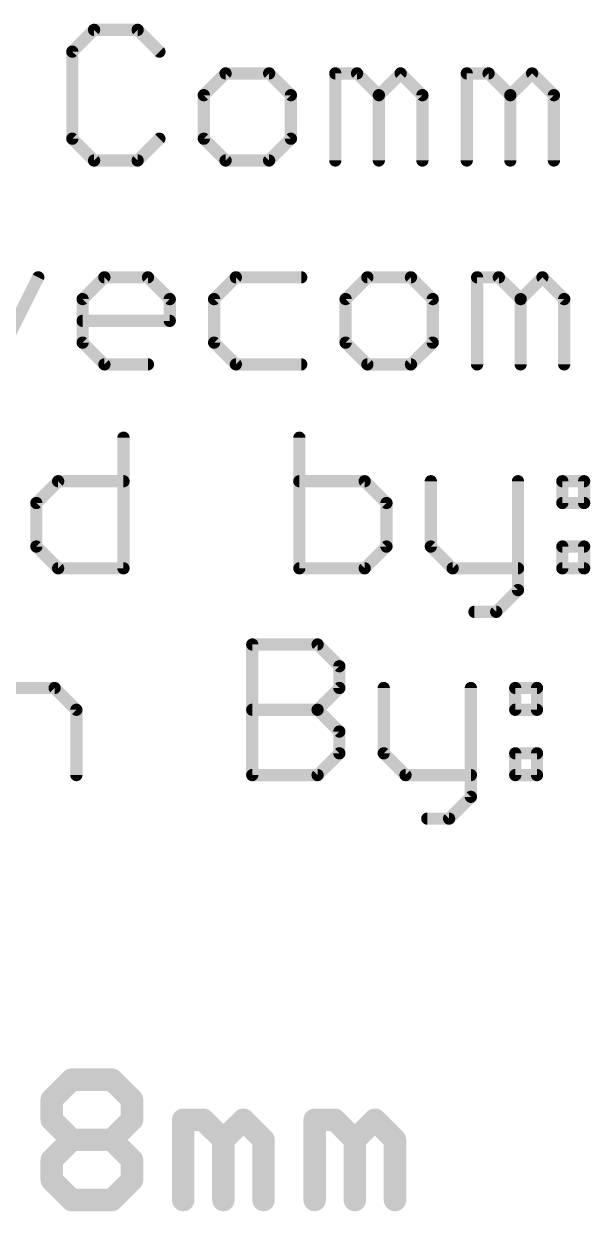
# Model space of a CAD drawing. Extents: x -29 to 78, y -21 to 39.
# Drawn here: x 13.3 to 20.35, y -17.35 to -2.56 of the extents above; entities that cross this region are included whole.
import ezdxf

# ---------------------------------------------------------------- set-up
doc = ezdxf.new("R2010")
doc.units = 0
doc.layers.add('51', color=53, linetype='CONTINUOUS')

msp = doc.modelspace()

# ---------------------------------------------------------------- linework, layer by layer
at = {"layer": '51'}
for points, const_width in [([(14.1729, -2.6377), (13.9018, -2.9088)], 0.1524), ([(14.7153, -2.6377), (14.1729, -2.6377)], 0.1524), ([(14.9864, -2.9088), (14.7153, -2.6377)], 0.1524), ([(13.9018, -2.9088), (13.9018, -3.9935)], 0.1524), ([(15.8101, -3.18), (15.5389, -3.4512)], 0.1524), ([(16.3524, -3.18), (15.8101, -3.18)], 0.1524), ([(16.6236, -3.4512), (16.3524, -3.18)], 0.1524), ([(17.1761, -4.2647), (17.1761, -3.18)], 0.1524), ([(17.1761, -3.18), (17.4473, -3.18)], 0.1524), ([(17.4473, -3.18), (17.7184, -3.4512)], 0.1524), ([(17.7184, -3.4512), (17.9896, -3.18)], 0.1524), ([(17.9896, -3.18), (18.2608, -3.4512)], 0.1524), ([(18.8132, -4.2647), (18.8132, -3.18)], 0.1524), ([(18.8132, -3.18), (19.0844, -3.18)], 0.1524), ([(19.0844, -3.18), (19.3556, -3.4512)], 0.1524), ([(19.3556, -3.4512), (19.6267, -3.18)], 0.1524), ([(19.6267, -3.18), (19.8979, -3.4512)], 0.1524), ([(15.5389, -3.4512), (15.5389, -3.9935)], 0.1524), ([(16.6236, -3.9935), (16.6236, -3.4512)], 0.1524), ([(17.7184, -3.4512), (17.7184, -4.2647)], 0.1524), ([(18.2608, -3.4512), (18.2608, -4.2647)], 0.1524), ([(19.3556, -3.4512), (19.3556, -4.2647)], 0.1524), ([(19.8979, -3.4512), (19.8979, -4.2647)], 0.1524), ([(13.9018, -3.9935), (14.1729, -4.2647)], 0.1524), ([(14.7153, -4.2647), (14.9864, -3.9935)], 0.1524), ([(15.5389, -3.9935), (15.8101, -4.2647)], 0.1524), ([(16.3524, -4.2647), (16.6236, -3.9935)], 0.1524), ([(14.1729, -4.2647), (14.7153, -4.2647)], 0.1524), ([(15.8101, -4.2647), (16.3524, -4.2647)], 0.1524), ([(12.9354, -6.8047), (13.4777, -5.72)], 0.1524), ([(14.0302, -5.9912), (14.3013, -5.72)], 0.1524), ([(14.3013, -5.72), (14.8437, -5.72)], 0.1524), ([(14.8437, -5.72), (15.1148, -5.9912)], 0.1524), ([(15.9385, -5.72), (15.6673, -5.9912)], 0.1524), ([(16.752, -5.72), (15.9385, -5.72)], 0.1524), ([(17.5757, -5.72), (17.3045, -5.9912)], 0.1524), ([(18.118, -5.72), (17.5757, -5.72)], 0.1524), ([(18.3892, -5.9912), (18.118, -5.72)], 0.1524), ([(18.9417, -6.8047), (18.9417, -5.72)], 0.1524), ([(18.9417, -5.72), (19.2128, -5.72)], 0.1524), ([(19.2128, -5.72), (19.484, -5.9912)], 0.1524), ([(19.484, -5.9912), (19.7551, -5.72)], 0.1524), ([(19.7551, -5.72), (20.0263, -5.9912)], 0.1524), ([(14.0302, -6.5335), (14.0302, -5.9912)], 0.1524), ([(15.1148, -5.9912), (15.1148, -6.2623)], 0.1524), ([(15.6673, -5.9912), (15.6673, -6.5335)], 0.1524), ([(17.3045, -5.9912), (17.3045, -6.5335)], 0.1524), ([(18.3892, -6.5335), (18.3892, -5.9912)], 0.1524), ([(19.484, -5.9912), (19.484, -6.8047)], 0.1524), ([(20.0263, -5.9912), (20.0263, -6.8047)], 0.1524), ([(15.1148, -6.2623), (14.0302, -6.2623)], 0.1524), ([(14.3013, -6.8047), (14.0302, -6.5335)], 0.1524), ([(15.6673, -6.5335), (15.9385, -6.8047)], 0.1524), ([(17.3045, -6.5335), (17.5757, -6.8047)], 0.1524), ([(18.118, -6.8047), (18.3892, -6.5335)], 0.1524), ([(14.8437, -6.8047), (14.3013, -6.8047)], 0.1524), ([(15.9385, -6.8047), (16.752, -6.8047)], 0.1524), ([(17.5757, -6.8047), (18.118, -6.8047)], 0.1524), ([(14.539, -7.7177), (14.539, -9.3447)], 0.1524), ([(16.7287, -7.7177), (16.7287, -9.3447)], 0.1524), ([(13.4544, -8.5312), (13.7255, -8.26)], 0.1524), ([(13.7255, -8.26), (14.539, -8.26)], 0.1524), ([(17.5422, -8.26), (16.7287, -8.26)], 0.1524), ([(17.8133, -8.5312), (17.5422, -8.26)], 0.1524), ([(18.3658, -8.26), (18.3658, -9.0735)], 0.1524), ([(19.4505, -8.26), (19.4505, -9.6158)], 0.1524), ([(20.003, -8.26), (20.2742, -8.26)], 0.1524), ([(20.003, -8.5312), (20.003, -8.26)], 0.1524), ([(20.2742, -8.26), (20.2742, -8.5312)], 0.1524), ([(13.4544, -9.0735), (13.4544, -8.5312)], 0.1524), ([(17.8133, -9.0735), (17.8133, -8.5312)], 0.1524), ([(20.2742, -8.5312), (20.003, -8.5312)], 0.1524), ([(13.7255, -9.3447), (13.4544, -9.0735)], 0.1524), ([(17.5422, -9.3447), (17.8133, -9.0735)], 0.1524), ([(18.3658, -9.0735), (18.637, -9.3447)], 0.1524), ([(20.003, -9.0735), (20.2742, -9.0735)], 0.1524), ([(20.003, -9.3447), (20.003, -9.0735)], 0.1524), ([(20.2742, -9.0735), (20.2742, -9.3447)], 0.1524), ([(14.539, -9.3447), (13.7255, -9.3447)], 0.1524), ([(16.7287, -9.3447), (17.5422, -9.3447)], 0.1524), ([(18.637, -9.3447), (19.4505, -9.3447)], 0.1524), ([(20.2742, -9.3447), (20.003, -9.3447)], 0.1524), ([(19.4505, -9.6158), (19.1793, -9.887)], 0.1524), ([(19.1793, -9.887), (18.9082, -9.887)], 0.1524), ([(16.1423, -11.9202), (16.1423, -10.2932)], 0.1524), ([(16.1423, -10.2932), (16.9558, -10.2932)], 0.1524), ([(16.9558, -10.2932), (17.227, -10.5644)], 0.1524), ([(17.227, -10.5644), (17.227, -10.8356)], 0.1524), ([(12.868, -10.8356), (13.6815, -10.8356)], 0.1524), ([(13.6815, -10.8356), (13.9527, -11.1067)], 0.1524), ([(17.227, -10.8356), (16.9558, -11.1067)], 0.1524), ([(17.7795, -10.8356), (17.7795, -11.6491)], 0.1524), ([(18.8641, -10.8356), (18.8641, -12.1914)], 0.1524), ([(19.4166, -10.8356), (19.6878, -10.8356)], 0.1524), ([(19.4166, -11.1067), (19.4166, -10.8356)], 0.1524), ([(19.6878, -10.8356), (19.6878, -11.1067)], 0.1524), ([(13.9527, -11.1067), (13.9527, -11.9202)], 0.1524), ([(16.1423, -11.1067), (16.9558, -11.1067)], 0.1524), ([(16.9558, -11.1067), (17.227, -11.3779)], 0.1524), ([(19.6878, -11.1067), (19.4166, -11.1067)], 0.1524), ([(17.227, -11.3779), (17.227, -11.6491)], 0.1524), ([(17.227, -11.6491), (16.9558, -11.9202)], 0.1524), ([(17.7795, -11.6491), (18.0506, -11.9202)], 0.1524), ([(19.4166, -11.6491), (19.6878, -11.6491)], 0.1524), ([(19.4166, -11.9202), (19.4166, -11.6491)], 0.1524), ([(19.6878, -11.6491), (19.6878, -11.9202)], 0.1524), ([(16.9558, -11.9202), (16.1423, -11.9202)], 0.1524), ([(18.0506, -11.9202), (18.8641, -11.9202)], 0.1524), ([(19.6878, -11.9202), (19.4166, -11.9202)], 0.1524), ([(18.8641, -12.1914), (18.593, -12.4626)], 0.1524), ([(18.593, -12.4626), (18.3218, -12.4626)], 0.1524), ([(13.6454, -15.9637), (13.8954, -15.7137)], 0.2794), ([(13.8954, -15.7137), (14.3953, -15.7137)], 0.2794), ([(14.3953, -15.7137), (14.6453, -15.9637)], 0.2794), ([(13.6454, -16.2137), (13.6454, -15.9637)], 0.2794), ([(14.6453, -15.9637), (14.6453, -16.2137)], 0.2794), ([(13.8954, -16.4636), (13.6454, -16.2137)], 0.2794), ([(14.6453, -16.2137), (14.3953, -16.4636)], 0.2794), ([(15.2825, -17.2136), (15.2825, -16.2137)], 0.2794), ([(15.2825, -16.2137), (15.5325, -16.2137)], 0.2794), ([(15.5325, -16.2137), (15.7825, -16.4636)], 0.2794), ([(15.7825, -16.4636), (16.0325, -16.2137)], 0.2794), ([(16.0325, -16.2137), (16.2825, -16.4636)], 0.2794), ([(16.9197, -17.2136), (16.9197, -16.2137)], 0.2794), ([(16.9197, -16.2137), (17.1697, -16.2137)], 0.2794), ([(17.1697, -16.2137), (17.4196, -16.4636)], 0.2794), ([(17.4196, -16.4636), (17.6696, -16.2137)], 0.2794), ([(17.6696, -16.2137), (17.9196, -16.4636)], 0.2794), ([(13.6454, -16.7136), (13.8954, -16.4636)], 0.2794), ([(13.8954, -16.4636), (14.3953, -16.4636)], 0.2794), ([(14.3953, -16.4636), (14.6453, -16.7136)], 0.2794), ([(15.7825, -16.4636), (15.7825, -17.2136)], 0.2794), ([(16.2825, -16.4636), (16.2825, -17.2136)], 0.2794), ([(17.4196, -16.4636), (17.4196, -17.2136)], 0.2794), ([(17.9196, -16.4636), (17.9196, -17.2136)], 0.2794), ([(13.6454, -16.9636), (13.6454, -16.7136)], 0.2794), ([(14.6453, -16.7136), (14.6453, -16.9636)], 0.2794), ([(13.8954, -17.2136), (13.6454, -16.9636)], 0.2794), ([(14.6453, -16.9636), (14.3953, -17.2136)], 0.2794), ([(14.3953, -17.2136), (13.8954, -17.2136)], 0.2794)]:
    msp.add_lwpolyline(points, dxfattribs=dict(at, const_width=const_width))
for points, const_width in [([(14.1729, -2.5996, 1), (14.1729, -2.6758)], 0.0762), ([(14.1999, -2.6646, 1), (14.146, -2.6107)], 0.0762), ([(14.7422, -2.6107, 1), (14.6883, -2.6646)], 0.0762), ([(14.7153, -2.6758, 1), (14.7153, -2.5996)], 0.0762), ([(13.8748, -2.8819, 1), (13.9287, -2.9358)], 0.0762), ([(13.9399, -2.9088, 1), (13.8637, -2.9088)], 0.0762), ([(14.9595, -2.9358, 1), (15.0134, -2.8819)], 0.0762), ([(15.8101, -3.1419, 1), (15.8101, -3.2181)], 0.0762), ([(15.837, -3.2069, 1), (15.7832, -3.1531)], 0.0762), ([(16.3794, -3.1531, 1), (16.3255, -3.2069)], 0.0762), ([(16.3524, -3.2181, 1), (16.3524, -3.1419)], 0.0762), ([(17.2142, -3.18, 1), (17.138, -3.18)], 0.0762), ([(17.1761, -3.1419, 1), (17.1761, -3.2181)], 0.0762), ([(17.4742, -3.1531, 1), (17.4203, -3.2069)], 0.0762), ([(17.4473, -3.2181, 1), (17.4473, -3.1419)], 0.0762), ([(18.0165, -3.1531, 1), (17.9626, -3.2069)], 0.0762), ([(18.0165, -3.2069, 1), (17.9626, -3.1531)], 0.0762), ([(18.8513, -3.18, 1), (18.7751, -3.18)], 0.0762), ([(18.8132, -3.1419, 1), (18.8132, -3.2181)], 0.0762), ([(19.1114, -3.1531, 1), (19.0575, -3.2069)], 0.0762), ([(19.0844, -3.2181, 1), (19.0844, -3.1419)], 0.0762), ([(19.6537, -3.1531, 1), (19.5998, -3.2069)], 0.0762), ([(19.6537, -3.2069, 1), (19.5998, -3.1531)], 0.0762), ([(15.577, -3.4512, 1), (15.5008, -3.4512)], 0.0762), ([(15.512, -3.4242, 1), (15.5659, -3.4781)], 0.0762), ([(16.6617, -3.4512, 1), (16.5855, -3.4512)], 0.0762), ([(16.5967, -3.4781, 1), (16.6505, -3.4242)], 0.0762), ([(17.7565, -3.4512, 1), (17.6803, -3.4512)], 0.0762), ([(17.6915, -3.4242, 1), (17.7454, -3.4781)], 0.0762), ([(17.6915, -3.4781, 1), (17.7454, -3.4242)], 0.0762), ([(18.2989, -3.4512, 1), (18.2227, -3.4512)], 0.0762), ([(18.2338, -3.4781, 1), (18.2877, -3.4242)], 0.0762), ([(19.3286, -3.4242, 1), (19.3825, -3.4781)], 0.0762), ([(19.3937, -3.4512, 1), (19.3175, -3.4512)], 0.0762), ([(19.3286, -3.4781, 1), (19.3825, -3.4242)], 0.0762), ([(19.936, -3.4512, 1), (19.8598, -3.4512)], 0.0762), ([(19.871, -3.4781, 1), (19.9248, -3.4242)], 0.0762), ([(13.9287, -3.9666, 1), (13.8748, -4.0204)], 0.0762), ([(13.8637, -3.9935, 1), (13.9399, -3.9935)], 0.0762), ([(15.0134, -4.0204, 1), (14.9595, -3.9666)], 0.0762), ([(15.5008, -3.9935, 1), (15.577, -3.9935)], 0.0762), ([(15.5659, -3.9666, 1), (15.512, -4.0204)], 0.0762), ([(16.5855, -3.9935, 1), (16.6617, -3.9935)], 0.0762), ([(16.6505, -4.0204, 1), (16.5967, -3.9666)], 0.0762), ([(14.1729, -4.2266, 1), (14.1729, -4.3028)], 0.0762), ([(14.146, -4.2916, 1), (14.1999, -4.2377)], 0.0762), ([(14.6883, -4.2377, 1), (14.7422, -4.2916)], 0.0762), ([(14.7153, -4.3028, 1), (14.7153, -4.2266)], 0.0762), ([(15.8101, -4.2266, 1), (15.8101, -4.3028)], 0.0762), ([(15.7832, -4.2916, 1), (15.837, -4.2377)], 0.0762), ([(16.3255, -4.2377, 1), (16.3794, -4.2916)], 0.0762), ([(16.3524, -4.3028, 1), (16.3524, -4.2266)], 0.0762), ([(17.138, -4.2647, 1), (17.2142, -4.2647)], 0.0762), ([(17.6803, -4.2647, 1), (17.7565, -4.2647)], 0.0762), ([(18.2227, -4.2647, 1), (18.2989, -4.2647)], 0.0762), ([(18.7751, -4.2647, 1), (18.8513, -4.2647)], 0.0762), ([(19.3175, -4.2647, 1), (19.3937, -4.2647)], 0.0762), ([(19.8598, -4.2647, 1), (19.936, -4.2647)], 0.0762), ([(13.5118, -5.737, 1), (13.4436, -5.703)], 0.0762), ([(14.3013, -5.6819, 1), (14.3013, -5.7581)], 0.0762), ([(14.3283, -5.7469, 1), (14.2744, -5.6931)], 0.0762), ([(14.8706, -5.6931, 1), (14.8167, -5.7469)], 0.0762), ([(14.8437, -5.7581, 1), (14.8437, -5.6819)], 0.0762), ([(15.9385, -5.6819, 1), (15.9385, -5.7581)], 0.0762), ([(15.9654, -5.7469, 1), (15.9116, -5.6931)], 0.0762), ([(16.752, -5.7581, 1), (16.752, -5.6819)], 0.0762), ([(17.5757, -5.6819, 1), (17.5757, -5.7581)], 0.0762), ([(17.6026, -5.7469, 1), (17.5487, -5.6931)], 0.0762), ([(18.1449, -5.6931, 1), (18.091, -5.7469)], 0.0762), ([(18.118, -5.7581, 1), (18.118, -5.6819)], 0.0762), ([(18.9798, -5.72, 1), (18.9036, -5.72)], 0.0762), ([(18.9417, -5.6819, 1), (18.9417, -5.7581)], 0.0762), ([(19.2398, -5.6931, 1), (19.1859, -5.7469)], 0.0762), ([(19.2128, -5.7581, 1), (19.2128, -5.6819)], 0.0762), ([(19.7821, -5.6931, 1), (19.7282, -5.7469)], 0.0762), ([(19.7821, -5.7469, 1), (19.7282, -5.6931)], 0.0762), ([(14.0683, -5.9912, 1), (13.9921, -5.9912)], 0.0762), ([(15.1529, -5.9912, 1), (15.0767, -5.9912)], 0.0762), ([(15.7054, -5.9912, 1), (15.6292, -5.9912)], 0.0762), ([(17.3426, -5.9912, 1), (17.2664, -5.9912)], 0.0762), ([(18.4273, -5.9912, 1), (18.3511, -5.9912)], 0.0762), ([(19.5221, -5.9912, 1), (19.4459, -5.9912)], 0.0762), ([(20.0644, -5.9912, 1), (19.9882, -5.9912)], 0.0762), ([(14.0032, -5.9642, 1), (14.0571, -6.0181)], 0.0762), ([(15.0879, -6.0181, 1), (15.1418, -5.9642)], 0.0762), ([(15.6404, -5.9642, 1), (15.6943, -6.0181)], 0.0762), ([(17.2776, -5.9642, 1), (17.3314, -6.0181)], 0.0762), ([(18.3622, -6.0181, 1), (18.4161, -5.9642)], 0.0762), ([(19.457, -5.9642, 1), (19.5109, -6.0181)], 0.0762), ([(19.457, -6.0181, 1), (19.5109, -5.9642)], 0.0762), ([(19.9994, -6.0181, 1), (20.0533, -5.9642)], 0.0762), ([(14.0302, -6.2242, 1), (14.0302, -6.3004)], 0.0762), ([(15.1148, -6.3004, 1), (15.1148, -6.2242)], 0.0762), ([(15.0767, -6.2623, 1), (15.1529, -6.2623)], 0.0762), ([(14.0571, -6.5066, 1), (14.0032, -6.5604)], 0.0762), ([(13.9921, -6.5335, 1), (14.0683, -6.5335)], 0.0762), ([(15.6292, -6.5335, 1), (15.7054, -6.5335)], 0.0762), ([(15.6943, -6.5066, 1), (15.6404, -6.5604)], 0.0762), ([(17.2664, -6.5335, 1), (17.3426, -6.5335)], 0.0762), ([(17.3314, -6.5066, 1), (17.2776, -6.5604)], 0.0762), ([(18.3511, -6.5335, 1), (18.4273, -6.5335)], 0.0762), ([(18.4161, -6.5604, 1), (18.3622, -6.5066)], 0.0762), ([(14.3013, -6.7666, 1), (14.3013, -6.8428)], 0.0762), ([(14.2744, -6.8316, 1), (14.3283, -6.7777)], 0.0762), ([(14.8437, -6.8428, 1), (14.8437, -6.7666)], 0.0762), ([(15.9385, -6.7666, 1), (15.9385, -6.8428)], 0.0762), ([(15.9116, -6.8316, 1), (15.9654, -6.7777)], 0.0762), ([(16.752, -6.8428, 1), (16.752, -6.7666)], 0.0762), ([(17.5757, -6.7666, 1), (17.5757, -6.8428)], 0.0762), ([(17.5487, -6.8316, 1), (17.6026, -6.7777)], 0.0762), ([(18.0911, -6.7777, 1), (18.1449, -6.8316)], 0.0762), ([(18.118, -6.8428, 1), (18.118, -6.7666)], 0.0762), ([(18.9036, -6.8047, 1), (18.9798, -6.8047)], 0.0762), ([(19.4459, -6.8047, 1), (19.5221, -6.8047)], 0.0762), ([(19.9882, -6.8047, 1), (20.0644, -6.8047)], 0.0762), ([(14.5771, -7.7177, 1), (14.5009, -7.7177)], 0.0762), ([(16.7668, -7.7177, 1), (16.6906, -7.7177)], 0.0762), ([(13.7255, -8.2219, 1), (13.7255, -8.2981)], 0.0762), ([(13.7525, -8.2869, 1), (13.6986, -8.2331)], 0.0762), ([(14.539, -8.2981, 1), (14.539, -8.2219)], 0.0762), ([(16.7287, -8.2219, 1), (16.7287, -8.2981)], 0.0762), ([(17.5691, -8.2331, 1), (17.5152, -8.2869)], 0.0762), ([(17.5422, -8.2981, 1), (17.5422, -8.2219)], 0.0762), ([(18.4039, -8.26, 1), (18.3277, -8.26)], 0.0762), ([(19.4886, -8.26, 1), (19.4124, -8.26)], 0.0762), ([(20.003, -8.2219, 1), (20.003, -8.2981)], 0.0762), ([(20.0411, -8.26, 1), (19.9649, -8.26)], 0.0762), ([(20.3123, -8.26, 1), (20.2361, -8.26)], 0.0762), ([(20.2742, -8.2981, 1), (20.2742, -8.2219)], 0.0762), ([(13.4274, -8.5042, 1), (13.4813, -8.5581)], 0.0762), ([(13.4925, -8.5312, 1), (13.4163, -8.5312)], 0.0762), ([(17.8514, -8.5312, 1), (17.7752, -8.5312)], 0.0762), ([(17.7864, -8.5581, 1), (17.8403, -8.5042)], 0.0762), ([(20.003, -8.4931, 1), (20.003, -8.5693)], 0.0762), ([(19.9649, -8.5312, 1), (20.0411, -8.5312)], 0.0762), ([(20.2361, -8.5312, 1), (20.3123, -8.5312)], 0.0762), ([(20.2742, -8.5693, 1), (20.2742, -8.4931)], 0.0762), ([(13.4813, -9.0466, 1), (13.4274, -9.1004)], 0.0762), ([(17.8403, -9.1004, 1), (17.7864, -9.0466)], 0.0762), ([(18.3928, -9.0466, 1), (18.3389, -9.1004)], 0.0762), ([(20.003, -9.0354, 1), (20.003, -9.1116)], 0.0762), ([(20.0411, -9.0735, 1), (19.9649, -9.0735)], 0.0762), ([(20.3123, -9.0735, 1), (20.2361, -9.0735)], 0.0762), ([(20.2742, -9.1116, 1), (20.2742, -9.0354)], 0.0762), ([(13.4163, -9.0735, 1), (13.4925, -9.0735)], 0.0762), ([(17.7752, -9.0735, 1), (17.8514, -9.0735)], 0.0762), ([(18.3277, -9.0735, 1), (18.4039, -9.0735)], 0.0762), ([(13.7255, -9.3066, 1), (13.7255, -9.3828)], 0.0762), ([(13.6986, -9.3716, 1), (13.7525, -9.3177)], 0.0762), ([(14.5009, -9.3447, 1), (14.5771, -9.3447)], 0.0762), ([(14.539, -9.3828, 1), (14.539, -9.3066)], 0.0762), ([(16.7287, -9.3066, 1), (16.7287, -9.3828)], 0.0762), ([(16.6906, -9.3447, 1), (16.7668, -9.3447)], 0.0762), ([(17.5152, -9.3177, 1), (17.5691, -9.3716)], 0.0762), ([(17.5422, -9.3828, 1), (17.5422, -9.3066)], 0.0762), ([(18.637, -9.3066, 1), (18.637, -9.3828)], 0.0762), ([(18.6101, -9.3716, 1), (18.6639, -9.3177)], 0.0762), ([(19.4505, -9.3828, 1), (19.4505, -9.3066)], 0.0762), ([(20.003, -9.3066, 1), (20.003, -9.3828)], 0.0762), ([(19.9649, -9.3447, 1), (20.0411, -9.3447)], 0.0762), ([(20.2361, -9.3447, 1), (20.3123, -9.3447)], 0.0762), ([(20.2742, -9.3828, 1), (20.2742, -9.3066)], 0.0762), ([(19.4124, -9.6158, 1), (19.4886, -9.6158)], 0.0762), ([(19.4774, -9.6428, 1), (19.4236, -9.5889)], 0.0762), ([(18.9082, -9.8489, 1), (18.9082, -9.9251)], 0.0762), ([(19.1524, -9.86, 1), (19.2063, -9.9139)], 0.0762), ([(19.1793, -9.9251, 1), (19.1793, -9.8489)], 0.0762), ([(16.1804, -10.2932, 1), (16.1042, -10.2932)], 0.0762), ([(16.1423, -10.2551, 1), (16.1423, -10.3313)], 0.0762), ([(16.9828, -10.2663, 1), (16.9289, -10.3202)], 0.0762), ([(16.9558, -10.3313, 1), (16.9558, -10.2551)], 0.0762), ([(17.2651, -10.5644, 1), (17.1889, -10.5644)], 0.0762), ([(17.2, -10.5913, 1), (17.2539, -10.5375)], 0.0762), ([(13.7085, -10.8086, 1), (13.6546, -10.8625)], 0.0762), ([(13.6815, -10.8737, 1), (13.6815, -10.7975)], 0.0762), ([(17.1889, -10.8356, 1), (17.2651, -10.8356)], 0.0762), ([(17.2539, -10.8625, 1), (17.2, -10.8086)], 0.0762), ([(17.8176, -10.8356, 1), (17.7414, -10.8356)], 0.0762), ([(18.9022, -10.8356, 1), (18.826, -10.8356)], 0.0762), ([(19.4166, -10.7975, 1), (19.4166, -10.8737)], 0.0762), ([(19.4547, -10.8356, 1), (19.3785, -10.8356)], 0.0762), ([(19.7259, -10.8356, 1), (19.6497, -10.8356)], 0.0762), ([(19.6878, -10.8737, 1), (19.6878, -10.7975)], 0.0762), ([(13.9908, -11.1067, 1), (13.9146, -11.1067)], 0.0762), ([(13.9257, -11.1337, 1), (13.9796, -11.0798)], 0.0762), ([(16.1423, -11.0686, 1), (16.1423, -11.1448)], 0.0762), ([(16.9828, -11.0798, 1), (16.9289, -11.1337)], 0.0762), ([(16.9289, -11.0798, 1), (16.9828, -11.1337)], 0.0762), ([(16.9558, -11.1448, 1), (16.9558, -11.0686)], 0.0762), ([(19.4166, -11.0686, 1), (19.4166, -11.1448)], 0.0762), ([(19.3785, -11.1067, 1), (19.4547, -11.1067)], 0.0762), ([(19.6497, -11.1067, 1), (19.7259, -11.1067)], 0.0762), ([(19.6878, -11.1448, 1), (19.6878, -11.0686)], 0.0762), ([(17.2651, -11.3779, 1), (17.1889, -11.3779)], 0.0762), ([(17.2, -11.4048, 1), (17.2539, -11.351)], 0.0762), ([(17.1889, -11.6491, 1), (17.2651, -11.6491)], 0.0762), ([(17.2539, -11.676, 1), (17.2, -11.6221)], 0.0762), ([(17.8064, -11.6221, 1), (17.7525, -11.676)], 0.0762), ([(17.7414, -11.6491, 1), (17.8176, -11.6491)], 0.0762), ([(19.4166, -11.611, 1), (19.4166, -11.6872)], 0.0762), ([(19.4547, -11.6491, 1), (19.3785, -11.6491)], 0.0762), ([(19.7259, -11.6491, 1), (19.6497, -11.6491)], 0.0762), ([(19.6878, -11.6872, 1), (19.6878, -11.611)], 0.0762), ([(13.9146, -11.9202, 1), (13.9908, -11.9202)], 0.0762), ([(16.1423, -11.8821, 1), (16.1423, -11.9583)], 0.0762), ([(16.1042, -11.9202, 1), (16.1804, -11.9202)], 0.0762), ([(16.9289, -11.8933, 1), (16.9828, -11.9472)], 0.0762), ([(16.9558, -11.9583, 1), (16.9558, -11.8821)], 0.0762), ([(18.0506, -11.8821, 1), (18.0506, -11.9583)], 0.0762), ([(18.0237, -11.9472, 1), (18.0776, -11.8933)], 0.0762), ([(18.8641, -11.9583, 1), (18.8641, -11.8821)], 0.0762), ([(19.4166, -11.8821, 1), (19.4166, -11.9583)], 0.0762), ([(19.3785, -11.9202, 1), (19.4547, -11.9202)], 0.0762), ([(19.6497, -11.9202, 1), (19.7259, -11.9202)], 0.0762), ([(19.6878, -11.9583, 1), (19.6878, -11.8821)], 0.0762), ([(18.8911, -12.2183, 1), (18.8372, -12.1644)], 0.0762), ([(18.826, -12.1914, 1), (18.9022, -12.1914)], 0.0762), ([(18.3218, -12.4245, 1), (18.3218, -12.5007)], 0.0762), ([(18.566, -12.4356, 1), (18.6199, -12.4895)], 0.0762), ([(18.593, -12.5007, 1), (18.593, -12.4245)], 0.0762), ([(13.8954, -15.6439, 1), (13.8954, -15.7836)], 0.1397), ([(13.9447, -15.7631, 1), (13.846, -15.6643)], 0.1397), ([(14.4447, -15.6643, 1), (14.3459, -15.7631)], 0.1397), ([(14.3953, -15.7836, 1), (14.3953, -15.6439)], 0.1397), ([(13.7152, -15.9637, 1), (13.5755, -15.9637)], 0.1397), ([(14.7151, -15.9637, 1), (14.5754, -15.9637)], 0.1397), ([(13.596, -15.9143, 1), (13.6948, -16.0131)], 0.1397), ([(14.5959, -16.0131, 1), (14.6947, -15.9143)], 0.1397), ([(13.6948, -16.1643, 1), (13.596, -16.2631)], 0.1397), ([(14.6947, -16.2631, 1), (14.5959, -16.1643)], 0.1397), ([(15.2825, -16.1438, 1), (15.2825, -16.2835)], 0.1397), ([(15.3524, -16.2137, 1), (15.2127, -16.2137)], 0.1397), ([(15.5819, -16.1643, 1), (15.4831, -16.2631)], 0.1397), ([(15.5325, -16.2835, 1), (15.5325, -16.1438)], 0.1397), ([(16.0819, -16.1643, 1), (15.9831, -16.2631)], 0.1397), ([(16.0819, -16.2631, 1), (15.9831, -16.1643)], 0.1397), ([(16.9895, -16.2137, 1), (16.8498, -16.2137)], 0.1397), ([(16.9197, -16.1438, 1), (16.9197, -16.2835)], 0.1397), ([(17.2191, -16.1643, 1), (17.1203, -16.2631)], 0.1397), ([(17.1697, -16.2835, 1), (17.1697, -16.1438)], 0.1397), ([(17.719, -16.1643, 1), (17.6202, -16.2631)], 0.1397), ([(17.719, -16.2631, 1), (17.6202, -16.1643)], 0.1397), ([(13.5755, -16.2137, 1), (13.7152, -16.2137)], 0.1397), ([(14.5754, -16.2137, 1), (14.7151, -16.2137)], 0.1397), ([(13.8954, -16.3938, 1), (13.8954, -16.5335)], 0.1397), ([(13.9447, -16.513, 1), (13.846, -16.4142)], 0.1397), ([(13.846, -16.513, 1), (13.9447, -16.4142)], 0.1397), ([(14.4447, -16.4142, 1), (14.3459, -16.513)], 0.1397), ([(14.3459, -16.4142, 1), (14.4447, -16.513)], 0.1397), ([(14.3953, -16.5335, 1), (14.3953, -16.3938)], 0.1397), ([(15.8523, -16.4636, 1), (15.7126, -16.4636)], 0.1397), ([(15.7331, -16.4142, 1), (15.8319, -16.513)], 0.1397), ([(15.7331, -16.513, 1), (15.8319, -16.4142)], 0.1397), ([(16.3523, -16.4636, 1), (16.2126, -16.4636)], 0.1397), ([(16.2331, -16.513, 1), (16.3318, -16.4142)], 0.1397), ([(17.4895, -16.4636, 1), (17.3498, -16.4636)], 0.1397), ([(17.3703, -16.4142, 1), (17.469, -16.513)], 0.1397), ([(17.3703, -16.513, 1), (17.469, -16.4142)], 0.1397), ([(17.9895, -16.4636, 1), (17.8498, -16.4636)], 0.1397), ([(17.8702, -16.513, 1), (17.969, -16.4142)], 0.1397), ([(13.7152, -16.7136, 1), (13.5755, -16.7136)], 0.1397), ([(13.596, -16.6642, 1), (13.6948, -16.763)], 0.1397), ([(14.7151, -16.7136, 1), (14.5754, -16.7136)], 0.1397), ([(14.5959, -16.763, 1), (14.6947, -16.6642)], 0.1397), ([(13.6948, -16.9142, 1), (13.596, -17.013)], 0.1397), ([(14.6947, -17.013, 1), (14.5959, -16.9142)], 0.1397), ([(13.5755, -16.9636, 1), (13.7152, -16.9636)], 0.1397), ([(14.5754, -16.9636, 1), (14.7151, -16.9636)], 0.1397), ([(13.8954, -17.1437, 1), (13.8954, -17.2834)], 0.1397), ([(13.846, -17.263, 1), (13.9447, -17.1642)], 0.1397), ([(14.3459, -17.1642, 1), (14.4447, -17.263)], 0.1397), ([(14.3953, -17.2834, 1), (14.3953, -17.1437)], 0.1397), ([(15.2127, -17.2136, 1), (15.3524, -17.2136)], 0.1397), ([(15.7126, -17.2136, 1), (15.8523, -17.2136)], 0.1397), ([(16.2126, -17.2136, 1), (16.3523, -17.2136)], 0.1397), ([(16.8498, -17.2136, 1), (16.9895, -17.2136)], 0.1397), ([(17.3498, -17.2136, 1), (17.4895, -17.2136)], 0.1397), ([(17.8498, -17.2136, 1), (17.9895, -17.2136)], 0.1397)]:
    msp.add_lwpolyline(points, format="xyb", dxfattribs=dict(at, const_width=const_width))

doc.saveas('drawing.dxf')
